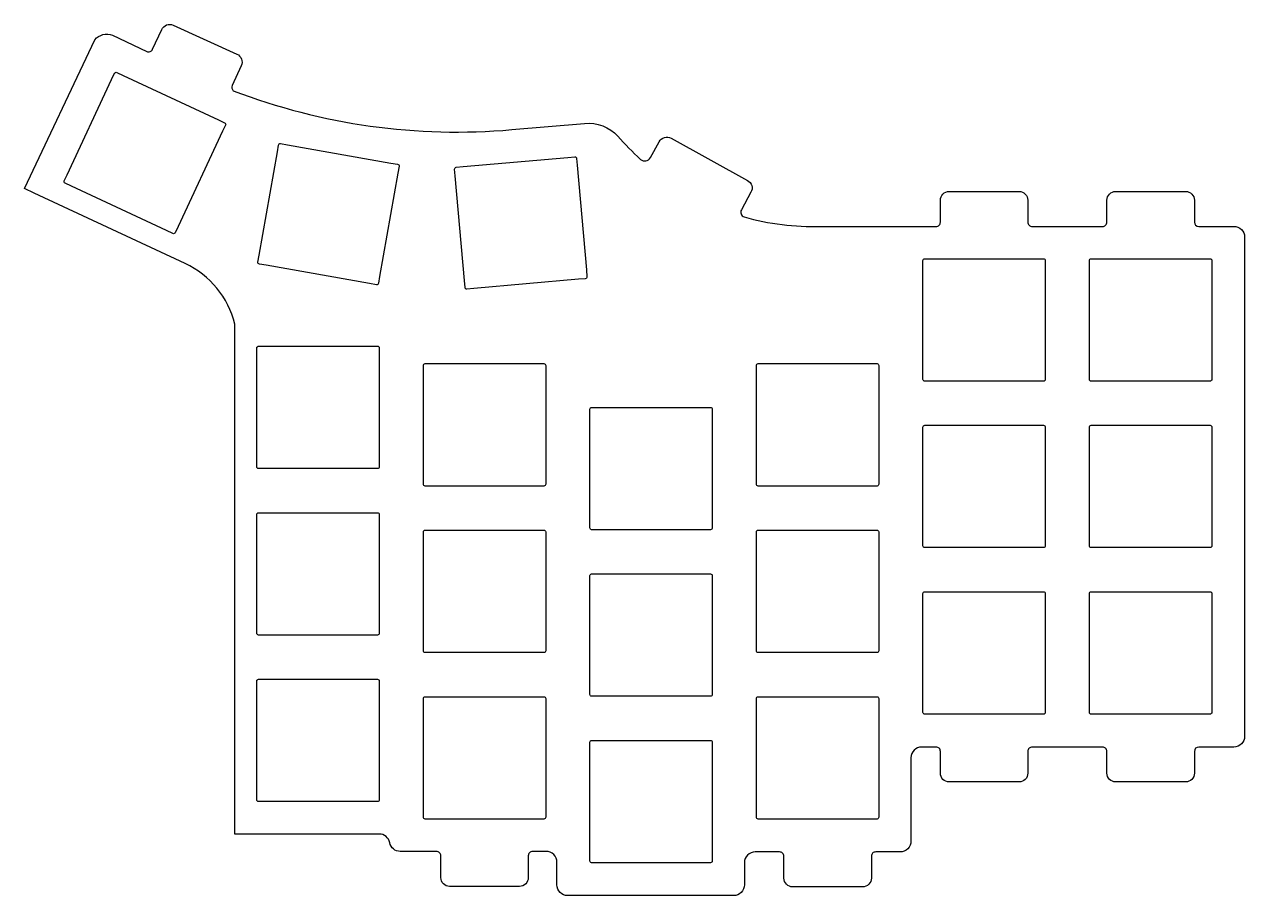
# Model space of a CAD drawing. Header units: millimetres. Extents: x -72 to 68, y -30 to 70.
import ezdxf

# ---------------------------------------------------------------- set-up
doc = ezdxf.new("R2010")
doc.units = ezdxf.units.MM
doc.layers.get('0').update_dxf_attribs({"linetype": 'CONTINUOUS'})

msp = doc.modelspace()

# ---------------------------------------------------------------- linework, layer by layer
for points in [[(-47.92, 62.86, 0.331867), (-47.79, 62.28, 0.113979), (-15.94, 57.82), (-7.61, 58.54, -0.224934), (-3.79, 57.09, 0.03163), (-1.21, 54.42, 0.471815), (-0.07, 54.63), (0.92, 56.44, -0.414214), (2.28, 56.83), (11.04, 52.01, -0.414214), (11.43, 50.66), (10.33, 48.65, 0.463084), (10.64, 47.84, 0.075574), (19.4, 46.75), (32.6, 46.75, 0.414214), (33.1, 47.25), (33.1, 49.75, -0.414214), (34.1, 50.75), (42.1, 50.75, -0.414214), (43.1, 49.75), (43.1, 47.25, 0.414214), (43.6, 46.75), (46.4, 46.75), (49.84, 46.75), (51.65, 46.75, 0.414214), (52.15, 47.25), (52.15, 49.75, -0.414214), (53.15, 50.75), (61.15, 50.75, -0.414214), (62.15, 49.75), (62.15, 47.25, 0.414213), (62.65, 46.75), (66.67, 46.75, -0.416573), (67.9, 45.53), (67.9, -11.57, -0.414213), (66.66, -12.81), (62.65, -12.81, 0.414192), (62.15, -13.31), (62.15, -15.81, -0.414214), (61.15, -16.81), (53.15, -16.81, -0.414214), (52.15, -15.81), (52.15, -13.31, 0.414235), (51.65, -12.81), (49.85, -12.81), (46.41, -12.81), (43.6, -12.81, 0.414214), (43.1, -13.31), (43.1, -15.81, -0.414214), (42.1, -16.81), (34.1, -16.81, -0.414214), (33.1, -15.81), (33.1, -13.31, 0.414214), (32.6, -12.81), (30.96, -12.81, 0.414181), (29.73, -14.04), (29.73, -23.57, -0.417393), (28.48, -24.81), (25.7, -24.81, 0.414214), (25.2, -25.31), (25.2, -27.81, -0.414214), (24.2, -28.81), (16.2, -28.81, -0.414214), (15.2, -27.81), (15.2, -25.31, 0.414214), (14.7, -24.81), (11.91, -24.81, 0.414215), (10.67, -26.04), (10.67, -28.57, -0.414213), (9.44, -29.81), (-9.53, -29.81, -0.414213), (-10.77, -28.57), (-10.77, -25.98, 0.415774), (-12, -24.75), (-13.55, -24.75, 0.414214), (-14.05, -25.25), (-14.05, -27.75, -0.414214), (-15.05, -28.75), (-23.05, -28.75, -0.414214), (-24.05, -27.75), (-24.05, -25.25, 0.414214), (-24.55, -24.75), (-28.69, -24.75, -0.354175), (-29.9, -23.77, 0.36251), (-31.11, -22.76), (-47.62, -22.76), (-47.62, -21.57), (-47.62, 35.58, 0.227822), (-53.29, 42.49), (-70.56, 50.54), (-71.69, 51.08), (-63.63, 68.11, -0.311629), (-61.61, 68.64), (-57.69, 66.76, 0.419863), (-57.02, 67.01), (-55.98, 69.28, -0.414214), (-54.66, 69.77), (-47.38, 66.46, -0.414214), (-46.88, 65.14)], [(-60.38, 64.03), (-49.5, 58.96), (-48.78, 58.62, -0.414213), (-48.68, 58.35), (-49.02, 57.63), (-54.09, 46.75), (-54.43, 46.03, -0.414213), (-54.7, 45.93), (-55.42, 46.27), (-66.3, 51.34), (-67.02, 51.68, -0.414213), (-67.12, 51.95), (-66.78, 52.67), (-61.71, 63.55), (-61.37, 64.27, -0.414213), (-61.1, 64.37)], [(-41.59, 56.09), (-29.78, 54), (-28.99, 53.86, -0.414214), (-28.83, 53.63), (-28.96, 52.84), (-31.05, 41.03), (-31.19, 40.24, -0.414214), (-31.42, 40.08), (-32.21, 40.21), (-44.02, 42.3), (-44.81, 42.44, -0.414214), (-44.97, 42.67), (-44.84, 43.46), (-42.75, 55.27), (-42.61, 56.06, -0.414214), (-42.38, 56.22)], [(-9.53, 54.65), (-8.74, 54.72, -0.414214), (-8.52, 54.53), (-8.45, 53.74), (-7.4, 41.78), (-7.33, 40.99, -0.414214), (-7.52, 40.77), (-8.31, 40.7), (-20.27, 39.65), (-21.06, 39.58, -0.414214), (-21.28, 39.77), (-21.35, 40.56), (-22.4, 52.52), (-22.47, 53.31, -0.414214), (-22.28, 53.53), (-21.49, 53.6)], [(45.1, 42.85), (45.1, 29.25, -0.414214), (44.9, 29.05), (31.3, 29.05, -0.414214), (31.1, 29.25), (31.1, 42.85, -0.414214), (31.3, 43.05), (44.9, 43.05, -0.414214)], [(64.15, 42.85), (64.15, 29.25, -0.414214), (63.95, 29.05), (50.35, 29.05, -0.414214), (50.15, 29.25), (50.15, 42.85, -0.414214), (50.35, 43.05), (63.95, 43.05, -0.414214)], [(-44.9, 33.05), (-31.3, 33.05, -0.414214), (-31.1, 32.85), (-31.1, 19.25, -0.414214), (-31.3, 19.05), (-44.9, 19.05, -0.414214), (-45.1, 19.25), (-45.1, 32.85, -0.414214)], [(-12.05, 30.85), (-12.05, 17.25, -0.414214), (-12.25, 17.05), (-25.85, 17.05, -0.414214), (-26.05, 17.25), (-26.05, 30.85, -0.414214), (-25.85, 31.05), (-12.25, 31.05, -0.414214)], [(26.05, 30.85), (26.05, 17.25, -0.414214), (25.85, 17.05), (12.25, 17.05, -0.414214), (12.05, 17.25), (12.05, 30.85, -0.414214), (12.25, 31.05), (25.85, 31.05, -0.414214)], [(7, 25.85), (7, 12.25, -0.414214), (6.8, 12.05), (-6.8, 12.05, -0.414214), (-7, 12.25), (-7, 25.85, -0.414214), (-6.8, 26.05), (6.8, 26.05, -0.414214)], [(45.1, 23.8), (45.1, 10.2, -0.414214), (44.9, 10), (31.3, 10, -0.414214), (31.1, 10.2), (31.1, 23.8, -0.414214), (31.3, 24), (44.9, 24, -0.414214)], [(64.15, 23.8), (64.15, 10.2, -0.414214), (63.95, 10), (50.35, 10, -0.414214), (50.15, 10.2), (50.15, 23.8, -0.414214), (50.35, 24), (63.95, 24, -0.414214)], [(-31.1, 13.8), (-31.1, 0.2, -0.414214), (-31.3, 0), (-44.9, 0, -0.414214), (-45.1, 0.2), (-45.1, 13.8, -0.414214), (-44.9, 14), (-31.3, 14, -0.414214)], [(-12.05, 11.8), (-12.05, -1.8, -0.414214), (-12.25, -2), (-25.85, -2, -0.414214), (-26.05, -1.8), (-26.05, 11.8, -0.414214), (-25.85, 12), (-12.25, 12, -0.414214)], [(26.05, 11.8), (26.05, -1.8, -0.414214), (25.85, -2), (12.25, -2, -0.414214), (12.05, -1.8), (12.05, 11.8, -0.414214), (12.25, 12), (25.85, 12, -0.414214)], [(7, 6.8), (7, -6.8, -0.414214), (6.8, -7), (-6.8, -7, -0.414214), (-7, -6.8), (-7, 6.8, -0.414214), (-6.8, 7), (6.8, 7, -0.414214)], [(45.1, 4.75), (45.1, -8.85, -0.414214), (44.9, -9.05), (31.3, -9.05, -0.414214), (31.1, -8.85), (31.1, 4.75, -0.414214), (31.3, 4.95), (44.9, 4.95, -0.414214)], [(64.15, 4.75), (64.15, -8.85, -0.414214), (63.95, -9.05), (50.35, -9.05, -0.414214), (50.15, -8.85), (50.15, 4.75, -0.414214), (50.35, 4.95), (63.95, 4.95, -0.414214)], [(-31.1, -5.25), (-31.1, -18.85, -0.414214), (-31.3, -19.05), (-44.9, -19.05, -0.414214), (-45.1, -18.85), (-45.1, -5.25, -0.414214), (-44.9, -5.05), (-31.3, -5.05, -0.414214)], [(-12.05, -7.25), (-12.05, -20.85, -0.414214), (-12.25, -21.05), (-25.85, -21.05, -0.414214), (-26.05, -20.85), (-26.05, -7.25, -0.414214), (-25.85, -7.05), (-12.25, -7.05, -0.414214)], [(26.05, -7.25), (26.05, -20.85, -0.414214), (25.85, -21.05), (12.25, -21.05, -0.414214), (12.05, -20.85), (12.05, -7.25, -0.414214), (12.25, -7.05), (25.85, -7.05, -0.414214)], [(7, -12.25), (7, -25.85, -0.414214), (6.8, -26.05), (-6.8, -26.05, -0.414214), (-7, -25.85), (-7, -12.25, -0.414214), (-6.8, -12.05), (6.8, -12.05, -0.414214)]]:
    msp.add_lwpolyline(points, format="xyb", close=True)

doc.saveas('drawing.dxf')
